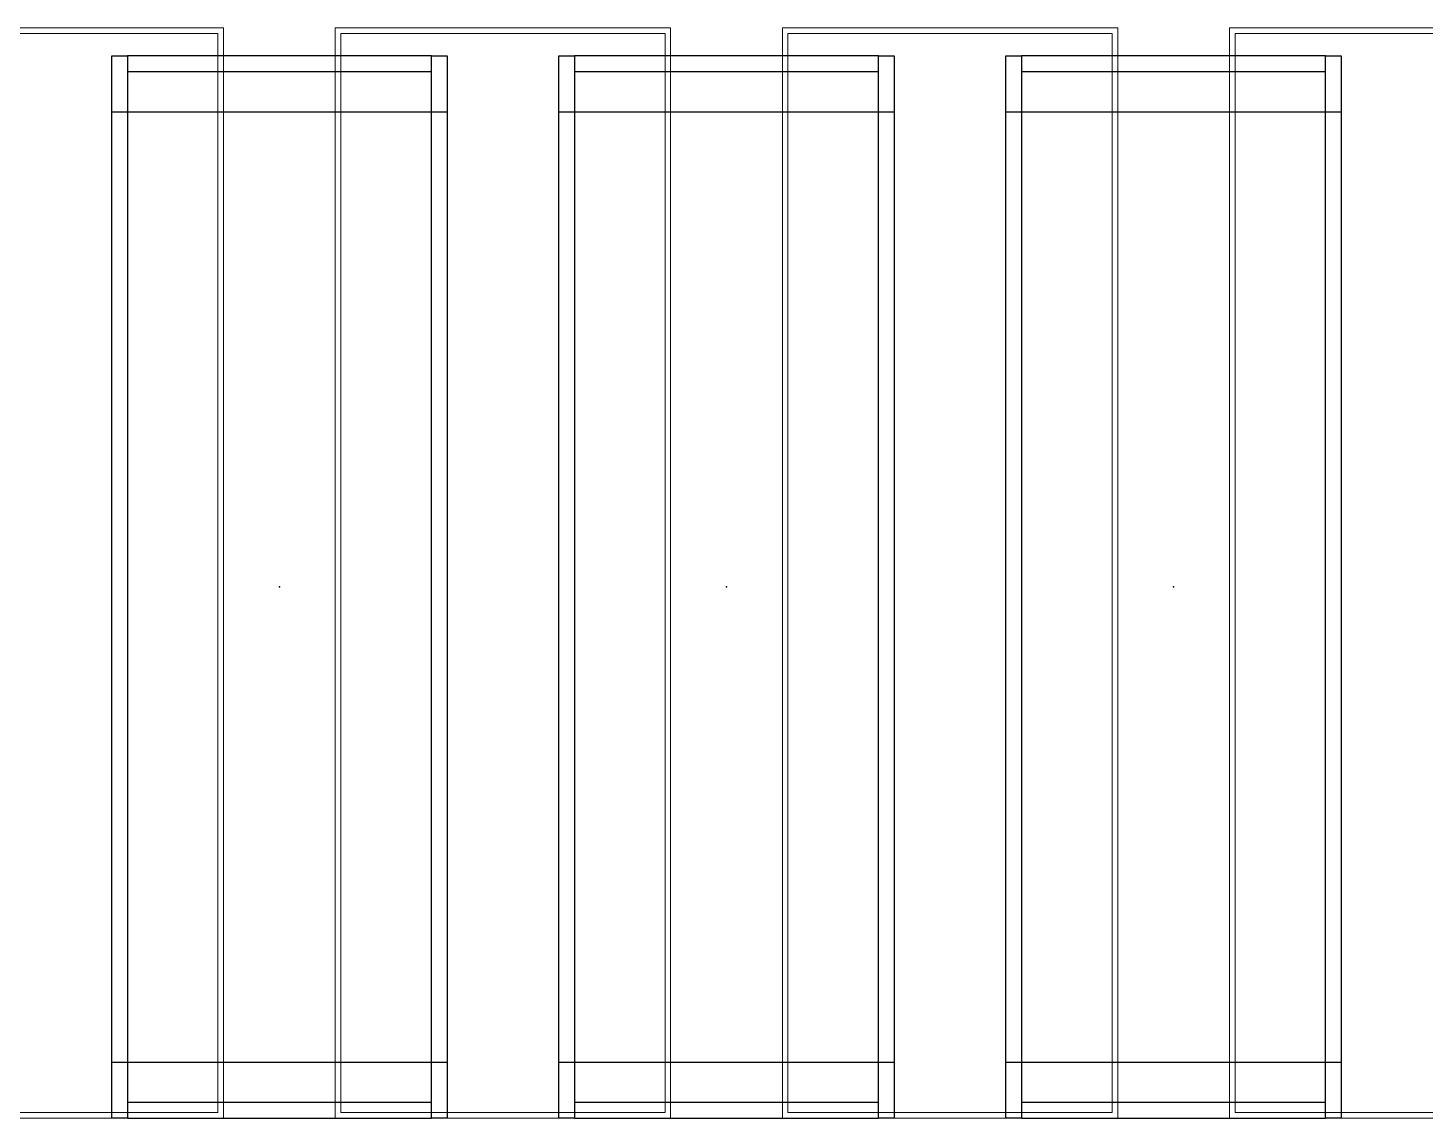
# Model space of a CAD drawing. Header units: millimetres. Extents: x 813027 to 1148939, y -931049 to -10.
# Drawn here: x 981115 to 982365, y -111760 to -110785 of the extents above; entities that cross this region are included whole.
import ezdxf

# ---------------------------------------------------------------- set-up
doc = ezdxf.new("R2010")
doc.units = ezdxf.units.MM
doc.layers.add('A-GLAZ-CURT', color=2, linetype='Continuous', lineweight=9)
doc.layers.add('A11_ALU.SOLID SHEET', color=7, linetype='Continuous')

# ---------------------------------------------------------------- blocks, each defined once
blk = doc.blocks.new('DPA_CP_Metal Ceiling Panel - Vertical Panel with Gap-23421632-4160 - LOWER PLATFORM LEVEL - REFLECTED CEILING GENERAL PLAN')
at = {"layer": 'A-GLAZ-CURT'}
for p, q in [((966196.3, -111761.8), (966196.3, -110786.8)), ((966196.3, -110786.8), (966496.3, -110786.8)), ((966196.3, -111761.8), (966196.3, -110786.8)), ((966196.3, -110786.8), (966496.3, -110786.8)), ((966496.3, -110786.8), (966196.3, -110786.8)), ((966196.3, -110786.8), (966196.3, -111761.8)), ((966496.3, -110786.8), (966196.3, -110786.8)), ((966196.3, -110786.8), (966196.3, -111761.8)), ((966196.3, -111761.8), (966196.3, -110786.8)), ((966196.3, -110786.8), (966496.3, -110786.8)), ((966496.3, -111761.8), (966496.3, -110786.8)), ((966496.3, -110786.8), (966496.3, -111761.8)), ((966496.3, -111761.8), (966496.3, -110786.8)), ((966496.3, -111761.8), (966496.3, -110786.8)), ((966496.3, -110786.8), (966496.3, -111761.8)), ((966201.3, -111756.8), (966201.3, -110791.8)), ((966201.3, -110791.8), (966491.3, -110791.8)), ((966491.3, -110791.8), (966491.3, -111756.8)), ((966196.3, -111761.8), (966496.3, -111761.8)), ((966496.3, -111761.8), (966196.3, -111761.8)), ((966196.3, -111761.8), (966496.3, -111761.8)), ((966196.3, -111761.8), (966496.3, -111761.8)), ((966496.3, -111761.8), (966196.3, -111761.8)), ((966201.3, -111756.8), (966491.3, -111756.8))]:
    blk.add_line(p, q, dxfattribs=at)
blk = doc.blocks.new('C-2-PP21-AR-4160-01-B_20250829-084021_EXCL')
at = {"layer": 'A-GLAZ-CURT'}
for p in [(-1032296.3, 105341.8), (-1031896.3, 105341.8), (-1031496.3, 105341.8), (-1031096.3, 105341.8)]:
    blk.add_blockref('DPA_CP_Metal Ceiling Panel - Vertical Panel with Gap-23421632-4160 - LOWER PLATFORM LEVEL - REFLECTED CEILING GENERAL PLAN', p, dxfattribs=at)
blk = doc.blocks.new('*U565')
for p, q in [((-425.3, -3550), (-425.3, -3250)), ((425, -3250), (425, -3550)), ((-425.3, -3950), (-425.3, -3650)), ((425, -3650), (425, -3950)), ((-425.3, -4350), (-425.3, -4050)), ((425, -4050), (425, -4350))]:
    blk.add_line(p, q)
for p in [(0, -3400), (0, -3800), (0, -4200)]:
    blk.add_point(p)
at = {"layer": 'A11_ALU.SOLID SHEET', "color": 0}
for points in [[(-475, -3250), (475, -3250), (475, -3264), (-475, -3264)], [(-475, -3536), (-461, -3536), (-461, -3264), (-475, -3264)], [(475, -3264), (461, -3264), (461, -3536), (475, -3536)], [(-475, -3536), (475, -3536), (475, -3550), (-475, -3550)], [(-475, -3650), (475, -3650), (475, -3664), (-475, -3664)], [(-475, -3936), (-461, -3936), (-461, -3664), (-475, -3664)], [(475, -3664), (461, -3664), (461, -3936), (475, -3936)], [(-475, -3936), (475, -3936), (475, -3950), (-475, -3950)], [(-475, -4050), (475, -4050), (475, -4064), (-475, -4064)], [(-475, -4336), (-461, -4336), (-461, -4064), (-475, -4064)], [(475, -4064), (461, -4064), (461, -4336), (475, -4336)], [(-475, -4336), (475, -4336), (475, -4350), (-475, -4350)]]:
    blk.add_lwpolyline(points, close=True, dxfattribs=at)
blk = doc.blocks.new('C-2-PP21-AR-4160-01-B_20250829-084416_NEWCL')
at = {"rotation": 90}
blk.add_blockref('*U565', (-69150, -5945), dxfattribs=at)

msp = doc.modelspace()

# ---------------------------------------------------------------- block references
msp.add_blockref('C-2-PP21-AR-4160-01-B_20250829-084021_EXCL', (1047090, -105340))

# ---------------------------------------------------------------- next in the draw order: block references
msp.add_blockref('C-2-PP21-AR-4160-01-B_20250829-084416_NEWCL', (1047090, -105340))

doc.saveas('drawing.dxf')
